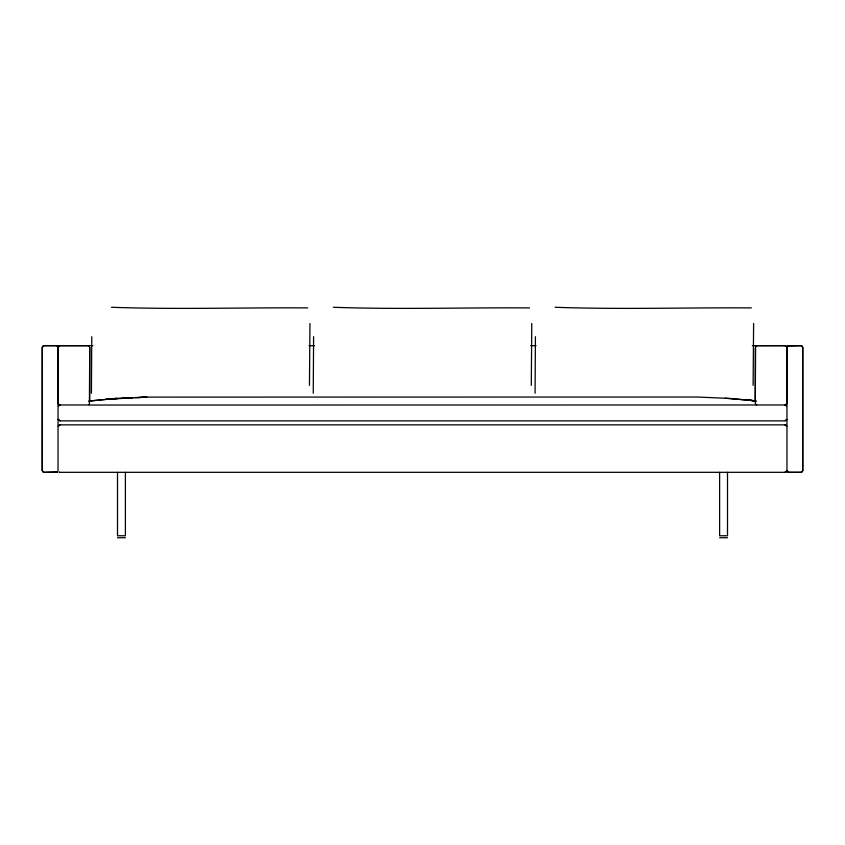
<?xml version="1.0" encoding="UTF-8"?>
<svg xmlns="http://www.w3.org/2000/svg" width="845" height="845" viewBox="0 0 845 845"><rect width="100%" height="100%" fill="white"/><g stroke="black" fill="none" stroke-linecap="round" stroke-linejoin="round"><path stroke-width="1.27" d="M58.03 470.802L58.041 347.2L56.467 345.658L43.824 345.658L42.25 347.485L42.25 470.507L43.824 472.344L56.879 472.197M89.739 347.232L89.401 404.185L88.313 404.966L59.551 404.966L58.094 403.445L58.083 347.496L59.805 345.679L58.854 346.017M786.917 347.232L786.906 403.171L785.491 404.966L89.147 405.04M89.728 400.921L89.728 347.443M309.957 323.466L309.46 385.362M531.78 323.466L531.294 385.362M753.613 323.466L753.117 385.362M91.418 393.242L91.767 336.711M313.252 393.242L313.601 336.711M535.075 393.242L535.424 336.711M58.125 347.115L59.562 345.679L92.834 345.668M786.896 419.321L784.899 420.873L60.101 420.873L58.178 419.511M786.864 470.918L784.762 472.376M58.178 426.207L60.101 424.845L784.899 424.845L786.832 426.229M88.26 345.668L59.509 345.689L58.062 347.2L56.573 345.668L43.686 345.679L42.292 347.073L42.25 470.802L43.686 472.313L57.238 472.017M786.832 419.5L785.449 420.81M786.832 470.992L785.459 472.313L59.541 472.313M58.178 346.936L58.474 346.387M786.959 347.485L786.97 470.802L788.396 472.313L801.176 472.344L802.739 470.802L802.75 347.2L801.176 345.658L787.762 345.975M786.547 404.227L785.438 404.977M787.001 470.918L788.533 472.344L801.282 472.323L802.75 470.792L802.739 347.189L801.282 345.668L788.121 345.795M59.488 405.135L58.421 405.906L60.101 405.04M58.939 425.215L60.238 424.845M43.042 345.996L43.824 345.658M56.467 472.344L57.249 472.006M787.751 345.996L788.533 345.658M801.176 472.344L801.958 472.006M90.985 400.868L116.747 398.344L132.475 397.699M88.577 401.121L116.747 398.344M118.215 398.629L106.481 399.252L146.893 397.108L697.442 397.034L728.95 398.396L755.398 400.794L725.116 398.227M122.124 398.428L132.559 397.868M137.767 397.594L146.893 397.108L135.094 397.594M756.983 345.679L755.652 346.387L755.272 347.781L755.272 400.541M308.974 345.679L314.456 345.668M530.66 345.668L536.068 345.668M752.356 345.668L785.396 345.658L756.687 345.689L755.599 346.471L755.272 403.445L756.729 404.966M117.518 537.737L125.419 537.737M719.623 537.737L727.524 537.737M751.385 307.907C685.982 307.453 620.536 309.619 555.133 307.263M529.551 307.907C464.158 307.453 398.713 309.619 333.31 307.263M307.728 307.907C242.325 307.453 176.88 309.619 111.477 307.263M784.762 405.04L786.579 405.906L785.512 405.135M784.762 424.845L786.072 425.246M60.238 420.873L58.125 419.363M756.222 401.121L748.385 400.055L756.021 401.121M785.206 345.668L786.209 346.144M88.028 345.668L89.031 346.144M785.343 345.658L786.114 345.996M59.657 472.334L58.886 472.006M801.176 345.658L801.958 345.996M787.751 472.006L788.533 472.344M56.467 345.658L57.249 345.996M43.042 472.006L43.824 472.344M59.509 404.966L58.432 404.195M727.503 472.376L727.503 535.751L719.613 535.751L719.613 472.376M125.398 472.376L125.398 535.751L117.508 535.751L117.508 472.376M786.906 470.792L785.512 472.281L786.896 470.813"/></g></svg>
